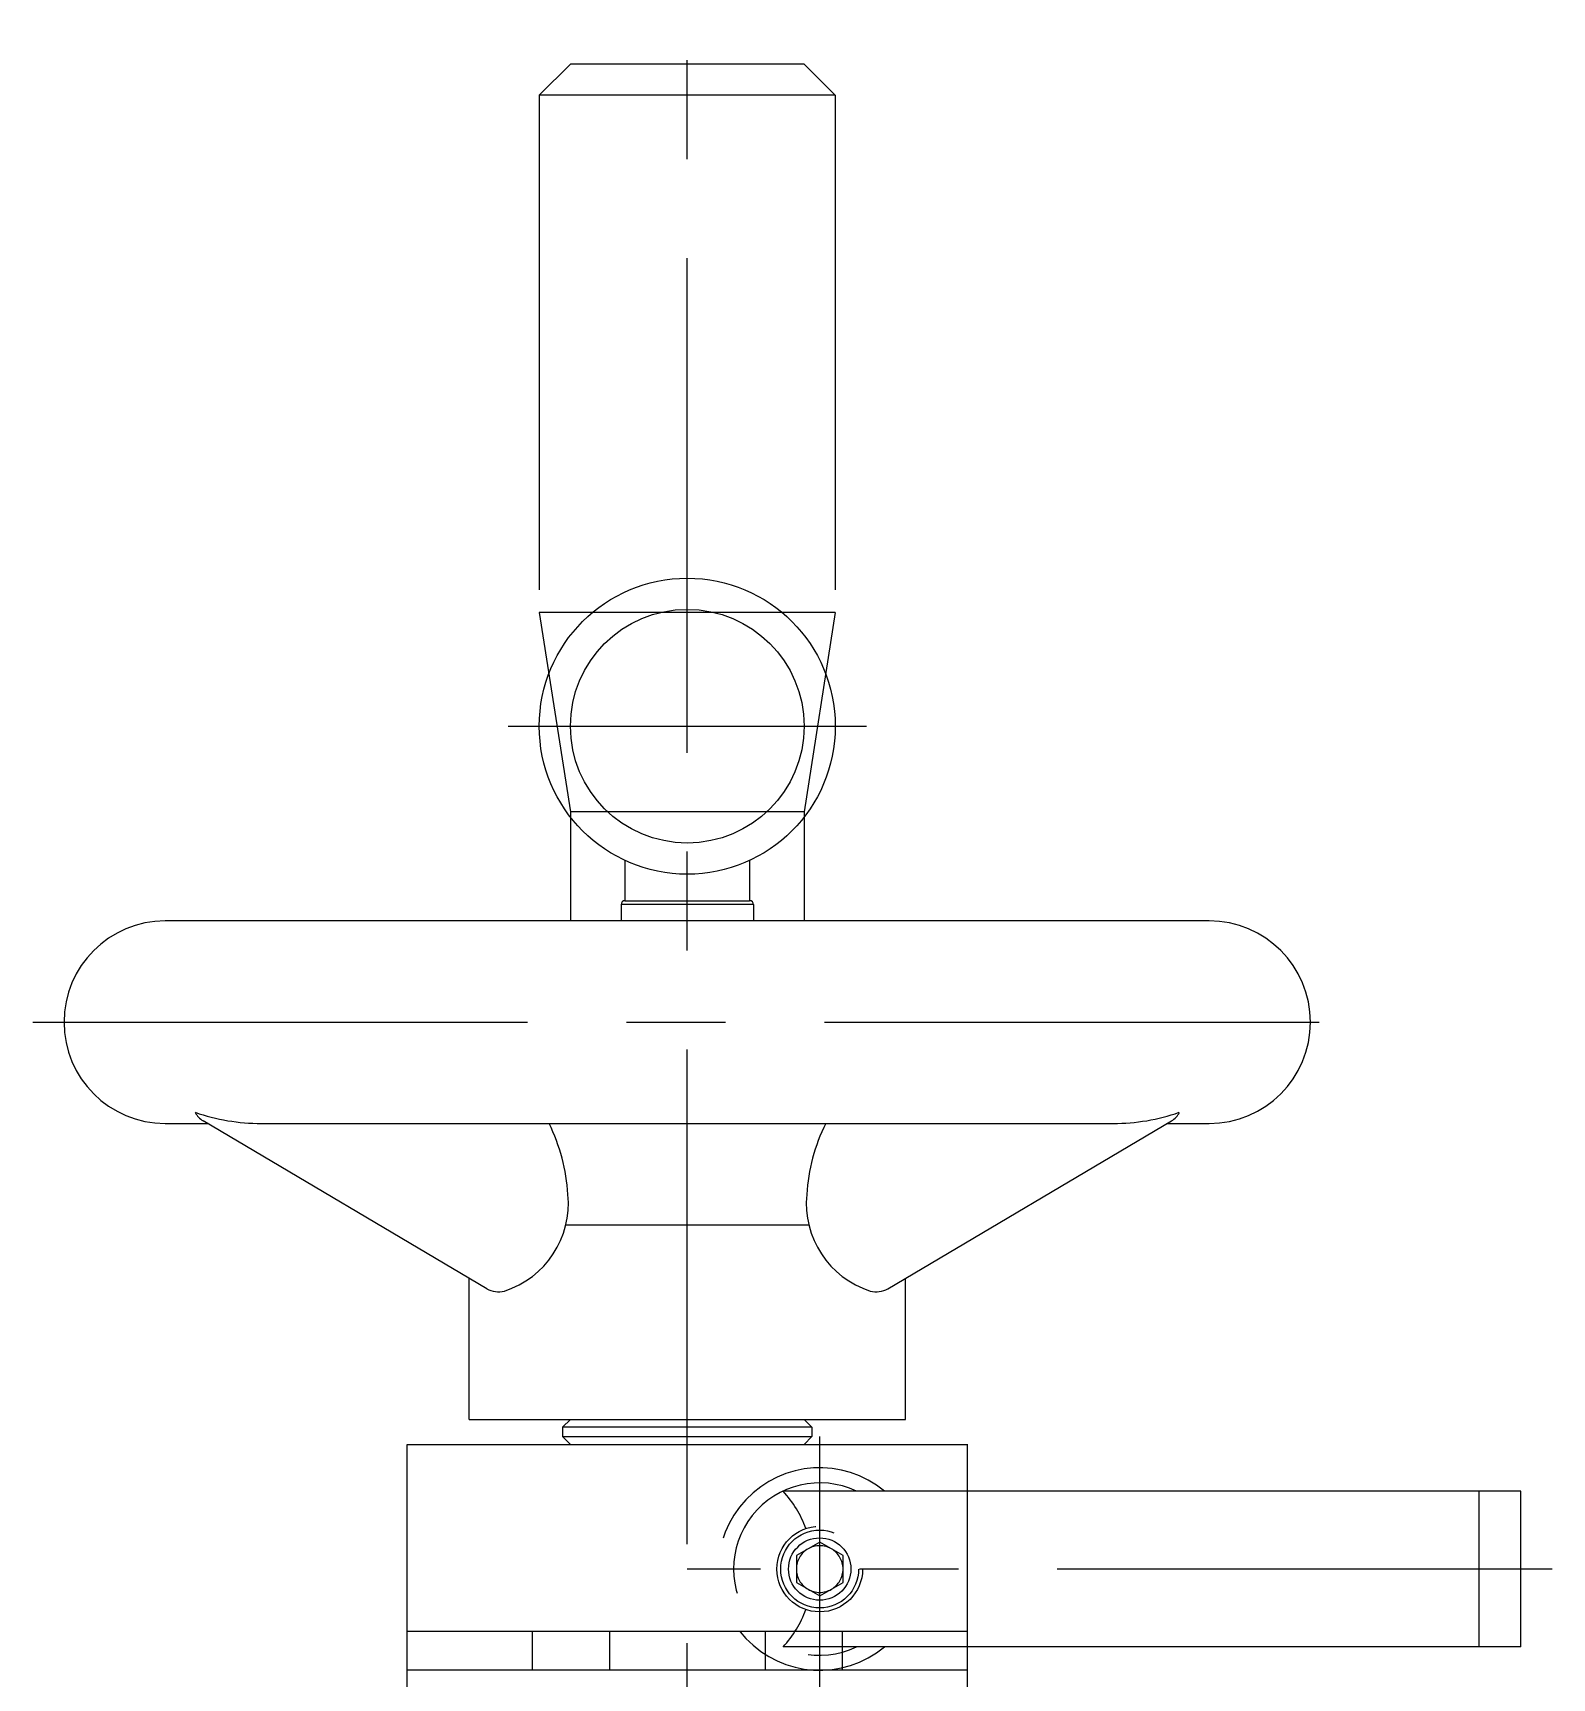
# Model space of a CAD drawing. Extents: x -36 to 547, y -19 to 783.
# Drawn here: x 428.2 to 525.7, y 497.4 to 603 of the extents above; entities that cross this region are included whole.
import ezdxf

# ---------------------------------------------------------------- set-up
doc = ezdxf.new("R2010")
doc.units = 0
for name, pattern in [('CENTER', [50.8, 31.75, -6.35, 6.35, -6.35]), ('DASHED', [19.05, 12.7, -6.35]), ('PHANTOM', [63.5, 31.75, -6.35, 6.35, -6.35, 6.35, -6.35])]:
    doc.linetypes.add(name, pattern=pattern)
doc.layers.get('0').update_dxf_attribs({"linetype": 'CONTINUOUS'})
doc.layers.add('CENTER', color=1, linetype='CENTER')

msp = doc.modelspace()

# ---------------------------------------------------------------- linework, layer by layer
at = {"color": 3, "linetype": 'PHANTOM'}
for p, q in [((462.73, 601), (460.73, 599)), ((477.73, 601), (462.73, 601)), ((477.73, 601), (479.73, 599)), ((479.73, 599), (460.73, 599)), ((460.73, 599), (460.73, 565.79)), ((479.73, 599), (479.73, 565.79)), ((479.73, 565.79), (460.73, 565.79)), ((460.73, 565.79), (462.73, 553)), ((479.73, 565.79), (477.73, 553)), ((477.73, 553), (462.73, 553)), ((462.73, 553), (462.73, 546)), ((477.73, 553), (477.73, 546))]:
    msp.add_line(p, q, dxfattribs=at)
at = {"color": 7, "linetype": 'CONTINUOUS'}
for p, q in [((466.23, 549.88), (466.23, 547.3)), ((474.23, 549.88), (474.23, 547.3)), ((474.48, 547.05), (465.98, 547.05)), ((465.98, 547.05), (465.98, 546)), ((466.23, 547.3), (474.23, 547.3)), ((474.48, 547.05), (474.48, 546)), ((503.73, 546), (436.73, 546)), ((436.73, 533), (439.44, 533)), ((457.37, 522.39), (439.16, 533.17)), ((442.89, 533), (497.58, 533)), ((483.1, 522.39), (501.31, 533.17)), ((501.03, 533), (503.73, 533)), ((462.44, 526.5), (478.03, 526.5)), ((456.23, 514), (456.23, 523.06)), ((484.23, 514), (484.23, 523.06)), ((456.23, 514), (484.23, 514)), ((462.73, 514), (462.23, 513.5)), ((478.23, 513.5), (462.23, 513.5)), ((462.23, 513.5), (462.23, 512.9)), ((477.73, 514), (478.23, 513.5)), ((478.23, 513.5), (478.23, 512.9)), ((452.26, 494.3), (452.26, 512.4)), ((452.26, 512.4), (488.23, 512.4)), ((452.26, 512.4), (458.33, 512.4)), ((458.33, 512.4), (482.14, 512.4)), ((462.23, 512.9), (478.23, 512.9)), ((462.23, 512.9), (462.73, 512.4)), ((478.23, 512.9), (477.73, 512.4)), ((482.14, 512.4), (488.23, 512.4)), ((488.21, 494.3), (488.21, 512.4)), ((521.05, 509.4), (488.23, 509.4)), ((521.05, 499.4), (521.05, 509.4)), ((523.73, 509.4), (521.05, 509.4)), ((523.73, 499.4), (523.73, 509.4)), ((488.23, 500.4), (452.26, 500.4)), ((460.28, 500.4), (460.28, 497.9)), ((465.23, 500.4), (465.23, 497.9)), ((475.23, 500.4), (475.23, 497.9)), ((480.18, 500.4), (480.18, 497.9)), ((521.05, 499.4), (488.23, 499.4)), ((523.73, 499.4), (521.05, 499.4)), ((488.23, 497.9), (452.26, 497.9))]:
    msp.add_line(p, q, dxfattribs=at)
at = {"color": 3, "linetype": 'DASHED'}
for p, q in [((488.23, 509.4), (476.38, 509.4)), ((478.73, 506.13), (477.23, 505.27)), ((480.23, 505.27), (478.73, 506.13)), ((477.23, 505.27), (477.23, 503.53)), ((480.23, 503.53), (480.23, 505.27)), ((477.23, 503.53), (478.73, 502.67)), ((478.73, 502.67), (480.23, 503.53)), ((488.23, 499.4), (476.38, 499.4))]:
    msp.add_line(p, q, dxfattribs=at)
at = {"color": 7, "linetype": 'CONTINUOUS'}
for radius in [9.5, 7.5]:
    msp.add_circle((470.23, 558.5), radius, dxfattribs=at)
at = {"color": 3, "linetype": 'DASHED'}
for radius in [2.75, 2.5, 2]:
    msp.add_circle((478.73, 504.4), radius, dxfattribs=at)
at = {"color": 7, "linetype": 'CONTINUOUS'}
for centre, radius, start, end in [((466.23, 547.05), 0.25, 90, 180), ((474.23, 547.05), 0.25, 0, 90), ((436.73, 539.5), 6.5, 90, 270), ((503.73, 539.5), 6.5, 270, 90), ((442.88, 545.87), 12.87, 250.8151, 270.0353), ((439.92, 534.37), 1.43, 207.5578, 237.8784), ((497.58, 545.87), 12.87, 269.9647, 289.1849), ((500.55, 534.37), 1.43, 302.1216, 332.4422), ((450.54, 527.67), 12.06, 3.6567, 26.2405), ((489.93, 527.67), 12.06, 153.7595, 176.3433), ((456.69, 527.87), 5.91, 287.785, 5.6431), ((483.78, 527.87), 5.91, 174.3569, 252.215), ((458.14, 523.86), 1.66, 242.1947, 282.1884), ((482.33, 523.86), 1.66, 257.8116, 297.8053)]:
    msp.add_arc(centre, radius, start, end, dxfattribs=at)
at = {"color": 3, "linetype": 'DASHED'}
for centre, radius, start, end in [((478.73, 504.4), 6.5, 50.2849, 309.7151), ((478.73, 504.4), 5.53, 64.7754, 295.2246), ((471.13, 504.54), 7.15, 20.1116, 42.7693), ((478.73, 504.4), 1.5, 60, 120), ((478.73, 504.4), 1.5, 120, 180), ((478.73, 504.4), 1.5, 0, 60), ((478.73, 504.4), 1.5, 180, 240), ((478.73, 504.4), 1.5, 300, 0), ((478.73, 504.4), 1.5, 240, 300), ((471.13, 504.26), 7.15, 317.2307, 339.8884)]:
    msp.add_arc(centre, radius, start, end, dxfattribs=at)
at = {"layer": 'CENTER', "color": 1, "linetype": 'CENTER'}
for p, q in [((470.23, -2), (470.23, 603)), ((458.73, 558.5), (481.73, 558.5)), ((428.23, 539.5), (512.23, 539.5)), ((478.73, 495.9), (478.73, 512.9)), ((525.73, 504.4), (470.23, 504.4))]:
    msp.add_line(p, q, dxfattribs=at)

doc.saveas('drawing.dxf')
